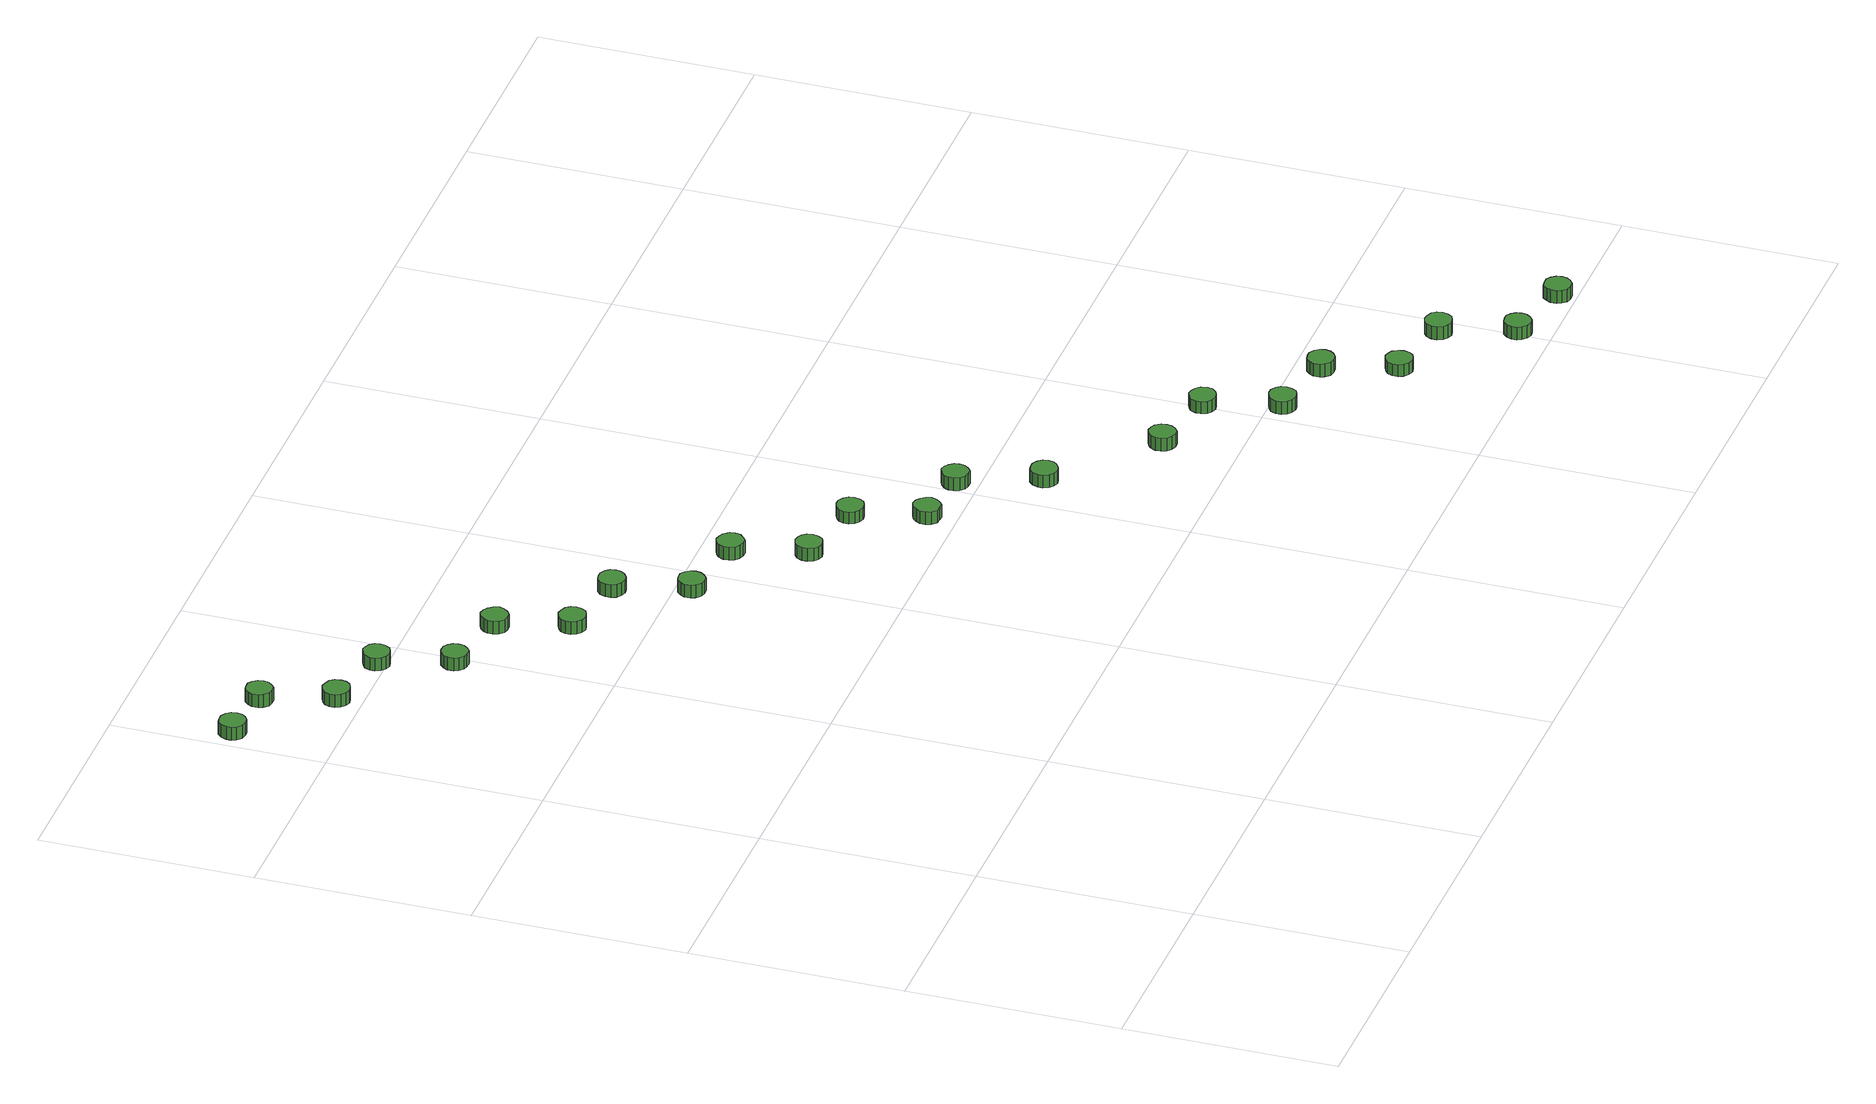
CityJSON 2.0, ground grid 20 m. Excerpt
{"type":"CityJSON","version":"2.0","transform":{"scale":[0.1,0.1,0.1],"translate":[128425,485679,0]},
"CityObjects":{
"tree1":{"type":"SolitaryVegetationObject","attributes":{"function":"something"},"geometry":[{"type":"MultiSurface","lod":"1","boundaries":[[[0,1,2,3,4,5,6,7,8,9,10,11,12,13,14]],[[15,16,17,18,19,20,21,22,23,24,25,26,27,28,29]],[[0,29,28,1]],[[1,28,27,2]],[[2,27,26,3]],[[3,26,25,4]],[[4,25,24,5]],[[5,24,23,6]],[[6,23,22,7]],[[7,22,21,8]],[[8,21,20,9]],[[9,20,19,10]],[[10,19,18,11]],[[11,18,17,12]],[[12,17,16,13]],[[13,16,15,14]],[[14,15,29,0]]]}]},
"tree2":{"type":"SolitaryVegetationObject","attributes":{"function":"something"},"geometry":[{"type":"MultiSurface","lod":"1","boundaries":[[[30,31,32,33,34,35,36,37,38,39,40,41,42,43,44]],[[45,46,47,48,49,50,51,52,53,54,55,56,57,58,59]],[[30,59,58,31]],[[31,58,57,32]],[[32,57,56,33]],[[33,56,55,34]],[[34,55,54,35]],[[35,54,53,36]],[[36,53,52,37]],[[37,52,51,38]],[[38,51,50,39]],[[39,50,49,40]],[[40,49,48,41]],[[41,48,47,42]],[[42,47,46,43]],[[43,46,45,44]],[[44,45,59,30]]]}]},
"tree3":{"type":"SolitaryVegetationObject","attributes":{"function":"something"},"geometry":[{"type":"MultiSurface","lod":"1","boundaries":[[[60,61,62,63,64,65,66,67,68,69,70,71,72,73,74]],[[75,76,77,78,79,80,81,82,83,84,85,86,87,88,89]],[[60,89,88,61]],[[61,88,87,62]],[[62,87,86,63]],[[63,86,85,64]],[[64,85,84,65]],[[65,84,83,66]],[[66,83,82,67]],[[67,82,81,68]],[[68,81,80,69]],[[69,80,79,70]],[[70,79,78,71]],[[71,78,77,72]],[[72,77,76,73]],[[73,76,75,74]],[[74,75,89,60]]]}]},
"tree4":{"type":"SolitaryVegetationObject","attributes":{"function":"something"},"geometry":[{"type":"MultiSurface","lod":"1","boundaries":[[[90,91,92,93,94,95,96,97,98,99,100,101,102,103,104]],[[105,106,107,108,109,110,111,112,113,114,115,116,117,118,119]],[[90,119,118,91]],[[91,118,117,92]],[[92,117,116,93]],[[93,116,115,94]],[[94,115,114,95]],[[95,114,113,96]],[[96,113,112,97]],[[97,112,111,98]],[[98,111,110,99]],[[99,110,109,100]],[[100,109,108,101]],[[101,108,107,102]],[[102,107,106,103]],[[103,106,105,104]],[[104,105,119,90]]]}]},
"tree5":{"type":"SolitaryVegetationObject","attributes":{"function":"something"},"geometry":[{"type":"MultiSurface","lod":"1","boundaries":[[[120,121,122,123,124,125,126,127,128,129,130,131,132,133,134]],[[135,136,137,138,139,140,141,142,143,144,145,146,147,148,149]],[[120,149,148,121]],[[121,148,147,122]],[[122,147,146,123]],[[123,146,145,124]],[[124,145,144,125]],[[125,144,143,126]],[[126,143,142,127]],[[127,142,141,128]],[[128,141,140,129]],[[129,140,139,130]],[[130,139,138,131]],[[131,138,137,132]],[[132,137,136,133]],[[133,136,135,134]],[[134,135,149,120]]]}]},
"tree6":{"type":"SolitaryVegetationObject","attributes":{"function":"something"},"geometry":[{"type":"MultiSurface","lod":"1","boundaries":[[[150,151,152,153,154,155,156,157,158,159,160,161,162,163,164]],[[165,166,167,168,169,170,171,172,173,174,175,176,177,178,179]],[[150,179,178,151]],[[151,178,177,152]],[[152,177,176,153]],[[153,176,175,154]],[[154,175,174,155]],[[155,174,173,156]],[[156,173,172,157]],[[157,172,171,158]],[[158,171,170,159]],[[159,170,169,160]],[[160,169,168,161]],[[161,168,167,162]],[[162,167,166,163]],[[163,166,165,164]],[[164,165,179,150]]]}]},
"tree7":{"type":"SolitaryVegetationObject","attributes":{"function":"something"},"geometry":[{"type":"MultiSurface","lod":"1","boundaries":[[[180,181,182,183,184,185,186,187,188,189,190,191,192,193,194]],[[195,196,197,198,199,200,201,202,203,204,205,206,207,208,209]],[[180,209,208,181]],[[181,208,207,182]],[[182,207,206,183]],[[183,206,205,184]],[[184,205,204,185]],[[185,204,203,186]],[[186,203,202,187]],[[187,202,201,188]],[[188,201,200,189]],[[189,200,199,190]],[[190,199,198,191]],[[191,198,197,192]],[[192,197,196,193]],[[193,196,195,194]],[[194,195,209,180]]]}]},
"tree8":{"type":"SolitaryVegetationObject","attributes":{"function":"something"},"geometry":[{"type":"MultiSurface","lod":"1","boundaries":[[[210,211,212,213,214,215,216,217,218,219,220,221,222,223,224]],[[225,226,227,228,229,230,231,232,233,234,235,236,237,238,239]],[[210,239,238,211]],[[211,238,237,212]],[[212,237,236,213]],[[213,236,235,214]],[[214,235,234,215]],[[215,234,233,216]],[[216,233,232,217]],[[217,232,231,218]],[[218,231,230,219]],[[219,230,229,220]],[[220,229,228,221]],[[221,228,227,222]],[[222,227,226,223]],[[223,226,225,224]],[[224,225,239,210]]]}]},
"tree9":{"type":"SolitaryVegetationObject","attributes":{"function":"something"},"geometry":[{"type":"MultiSurface","lod":"1","boundaries":[[[240,241,242,243,244,245,246,247,248,249,250,251,252,253,254]],[[255,256,257,258,259,260,261,262,263,264,265,266,267,268,269]],[[240,269,268,241]],[[241,268,267,242]],[[242,267,266,243]],[[243,266,265,244]],[[244,265,264,245]],[[245,264,263,246]],[[246,263,262,247]],[[247,262,261,248]],[[248,261,260,249]],[[249,260,259,250]],[[250,259,258,251]],[[251,258,257,252]],[[252,257,256,253]],[[253,256,255,254]],[[254,255,269,240]]]}]},
"tree10":{"type":"SolitaryVegetationObject","attributes":{"function":"something"},"geometry":[{"type":"MultiSurface","lod":"1","boundaries":[[[270,271,272,273,274,275,276,277,278,279,280,281,282,283,284]],[[285,286,287,288,289,290,291,292,293,294,295,296,297,298,299]],[[270,299,298,271]],[[271,298,297,272]],[[272,297,296,273]],[[273,296,295,274]],[[274,295,294,275]],[[275,294,293,276]],[[276,293,292,277]],[[277,292,291,278]],[[278,291,290,279]],[[279,290,289,280]],[[280,289,288,281]],[[281,288,287,282]],[[282,287,286,283]],[[283,286,285,284]],[[284,285,299,270]]]}]},
"tree11":{"type":"SolitaryVegetationObject","attributes":{"function":"something"},"geometry":[{"type":"MultiSurface","lod":"1","boundaries":[[[300,301,302,303,304,305,306,307,308,309,310,311,312,313,314]],[[315,316,317,318,319,320,321,322,323,324,325,326,327,328,329]],[[300,329,328,301]],[[301,328,327,302]],[[302,327,326,303]],[[303,326,325,304]],[[304,325,324,305]],[[305,324,323,306]],[[306,323,322,307]],[[307,322,321,308]],[[308,321,320,309]],[[309,320,319,310]],[[310,319,318,311]],[[311,318,317,312]],[[312,317,316,313]],[[313,316,315,314]],[[314,315,329,300]]]}]},
"tree12":{"type":"SolitaryVegetationObject","attributes":{"function":"something"},"geometry":[{"type":"MultiSurface","lod":"1","boundaries":[[[330,331,332,333,334,335,336,337,338,339,340,341,342,343,344]],[[345,346,347,348,349,350,351,352,353,354,355,356,357,358,359]],[[330,359,358,331]],[[331,358,357,332]],[[332,357,356,333]],[[333,356,355,334]],[[334,355,354,335]],[[335,354,353,336]],[[336,353,352,337]],[[337,352,351,338]],[[338,351,350,339]],[[339,350,349,340]],[[340,349,348,341]],[[341,348,347,342]],[[342,347,346,343]],[[343,346,345,344]],[[344,345,359,330]]]}]},
"tree13":{"type":"SolitaryVegetationObject","attributes":{"function":"something"},"geometry":[{"type":"MultiSurface","lod":"1","boundaries":[[[360,361,362,363,364,365,366,367,368,369,370,371,372,373,374]],[[375,376,377,378,379,380,381,382,383,384,385,386,387,388,389]],[[360,389,388,361]],[[361,388,387,362]],[[362,387,386,363]],[[363,386,385,364]],[[364,385,384,365]],[[365,384,383,366]],[[366,383,382,367]],[[367,382,381,368]],[[368,381,380,369]],[[369,380,379,370]],[[370,379,378,371]],[[371,378,377,372]],[[372,377,376,373]],[[373,376,375,374]],[[374,375,389,360]]]}]},
"tree14":{"type":"SolitaryVegetationObject","attributes":{"function":"something"},"geometry":[{"type":"MultiSurface","lod":"1","boundaries":[[[390,391,392,393,394,395,396,397,398,399,400,401,402,403,404]],[[405,406,407,408,409,410,411,412,413,414,415,416,417,418,419]],[[390,419,418,391]],[[391,418,417,392]],[[392,417,416,393]],[[393,416,415,394]],[[394,415,414,395]],[[395,414,413,396]],[[396,413,412,397]],[[397,412,411,398]],[[398,411,410,399]],[[399,410,409,400]],[[400,409,408,401]],[[401,408,407,402]],[[402,407,406,403]],[[403,406,405,404]],[[404,405,419,390]]]}]},
"tree15":{"type":"SolitaryVegetationObject","attributes":{"function":"something"},"geometry":[{"type":"MultiSurface","lod":"1","boundaries":[[[420,421,422,423,424,425,426,427,428,429,430,431,432,433,434]],[[435,436,437,438,439,440,441,442,443,444,445,446,447,448,449]],[[420,449,448,421]],[[421,448,447,422]],[[422,447,446,423]],[[423,446,445,424]],[[424,445,444,425]],[[425,444,443,426]],[[426,443,442,427]],[[427,442,441,428]],[[428,441,440,429]],[[429,440,439,430]],[[430,439,438,431]],[[431,438,437,432]],[[432,437,436,433]],[[433,436,435,434]],[[434,435,449,420]]]}]},
"tree16":{"type":"SolitaryVegetationObject","attributes":{"function":"something"},"geometry":[{"type":"MultiSurface","lod":"1","boundaries":[[[450,451,452,453,454,455,456,457,458,459,460,461,462,463,464]],[[465,466,467,468,469,470,471,472,473,474,475,476,477,478,479]],[[450,479,478,451]],[[451,478,477,452]],[[452,477,476,453]],[[453,476,475,454]],[[454,475,474,455]],[[455,474,473,456]],[[456,473,472,457]],[[457,472,471,458]],[[458,471,470,459]],[[459,470,469,460]],[[460,469,468,461]],[[461,468,467,462]],[[462,467,466,463]],[[463,466,465,464]],[[464,465,479,450]]]}]},
"tree17":{"type":"SolitaryVegetationObject","attributes":{"function":"something"},"geometry":[{"type":"MultiSurface","lod":"1","boundaries":[[[480,481,482,483,484,485,486,487,488,489,490,491,492,493,494]],[[495,496,497,498,499,500,501,502,503,504,505,506,507,508,509]],[[480,509,508,481]],[[481,508,507,482]],[[482,507,506,483]],[[483,506,505,484]],[[484,505,504,485]],[[485,504,503,486]],[[486,503,502,487]],[[487,502,501,488]],[[488,501,500,489]],[[489,500,499,490]],[[490,499,498,491]],[[491,498,497,492]],[[492,497,496,493]],[[493,496,495,494]],[[494,495,509,480]]]}]},
"tree18":{"type":"SolitaryVegetationObject","attributes":{"function":"something"},"geometry":[{"type":"MultiSurface","lod":"1","boundaries":[[[510,511,512,513,514,515,516,517,518,519,520,521,522,523,524]],[[525,526,527,528,529,530,531,532,533,534,535,536,537,538,539]],[[510,539,538,511]],[[511,538,537,512]],[[512,537,536,513]],[[513,536,535,514]],[[514,535,534,515]],[[515,534,533,516]],[[516,533,532,517]],[[517,532,531,518]],[[518,531,530,519]],[[519,530,529,520]],[[520,529,528,521]],[[521,528,527,522]],[[522,527,526,523]],[[523,526,525,524]],[[524,525,539,510]]]}]},
"tree19":{"type":"SolitaryVegetationObject","attributes":{"function":"something"},"geometry":[{"type":"MultiSurface","lod":"1","boundaries":[[[540,541,542,543,544,545,546,547,548,549,550,551,552,553,554]],[[555,556,557,558,559,560,561,562,563,564,565,566,567,568,569]],[[540,569,568,541]],[[541,568,567,542]],[[542,567,566,543]],[[543,566,565,544]],[[544,565,564,545]],[[545,564,563,546]],[[546,563,562,547]],[[547,562,561,548]],[[548,561,560,549]],[[549,560,559,550]],[[550,559,558,551]],[[551,558,557,552]],[[552,557,556,553]],[[553,556,555,554]],[[554,555,569,540]]]}]},
"tree20":{"type":"SolitaryVegetationObject","attributes":{"function":"something"},"geometry":[{"type":"MultiSurface","lod":"1","boundaries":[[[570,571,572,573,574,575,576,577,578,579,580,581,582,583,584]],[[585,586,587,588,589,590,591,592,593,594,595,596,597,598,599]],[[570,599,598,571]],[[571,598,597,572]],[[572,597,596,573]],[[573,596,595,574]],[[574,595,594,575]],[[575,594,593,576]],[[576,593,592,577]],[[577,592,591,578]],[[578,591,590,579]],[[579,590,589,580]],[[580,589,588,581]],[[581,588,587,582]],[[582,587,586,583]],[[583,586,585,584]],[[584,585,599,570]]]}]},
"tree21":{"type":"SolitaryVegetationObject","attributes":{"function":"something"},"geometry":[{"type":"MultiSurface","lod":"1","boundaries":[[[600,601,602,603,604,605,606,607,608,609,610,611,612,613,614]],[[615,616,617,618,619,620,621,622,623,624,625,626,627,628,629]],[[600,629,628,601]],[[601,628,627,602]],[[602,627,626,603]],[[603,626,625,604]],[[604,625,624,605]],[[605,624,623,606]],[[606,623,622,607]],[[607,622,621,608]],[[608,621,620,609]],[[609,620,619,610]],[[610,619,618,611]],[[611,618,617,612]],[[612,617,616,613]],[[613,616,615,614]],[[614,615,629,600]]]}]},
"tree22":{"type":"SolitaryVegetationObject","attributes":{"function":"something"},"geometry":[{"type":"MultiSurface","lod":"1","boundaries":[[[630,631,632,633,634,635,636,637,638,639,640,641,642,643,644]],[[645,646,647,648,649,650,651,652,653,654,655,656,657,658,659]],[[630,659,658,631]],[[631,658,657,632]],[[632,657,656,633]],[[633,656,655,634]],[[634,655,654,635]],[[635,654,653,636]],[[636,653,652,637]],[[637,652,651,638]],[[638,651,650,639]],[[639,650,649,640]],[[640,649,648,641]],[[641,648,647,642]],[[642,647,646,643]],[[643,646,645,644]],[[644,645,659,630]]]}]},
"tree23":{"type":"SolitaryVegetationObject","attributes":{"function":"something"},"geometry":[{"type":"MultiSurface","lod":"1","boundaries":[[[660,661,662,663,664,665,666,667,668,669,670,671,672,673,674]],[[675,676,677,678,679,680,681,682,683,684,685,686,687,688,689]],[[660,689,688,661]],[[661,688,687,662]],[[662,687,686,663]],[[663,686,685,664]],[[664,685,684,665]],[[665,684,683,666]],[[666,683,682,667]],[[667,682,681,668]],[[668,681,680,669]],[[669,680,679,670]],[[670,679,678,671]],[[671,678,677,672]],[[672,677,676,673]],[[673,676,675,674]],[[674,675,689,660]]]}]}
},
"vertices":[
[34,893,20],[33,898,20],[30,902,20],[25,905,20],[20,905,20],[15,904,20],[11,900,20],[9,895,20],[9,890,20],[11,886,20],[15,882,20],[20,881,20],[25,881,20],[30,884,20],[33,888,20],[33,888,7],[30,884,7],[25,881,7],[20,881,7],[15,882,7],[11,886,7],[9,890,7],[9,895,7],[11,900,7],[15,904,7],[20,905,7],[25,905,7],[30,902,7],[33,898,7],[34,893,7],
[90,887,21],[89,892,21],[86,896,21],[82,899,21],[76,899,21],[72,898,21],[68,894,21],[66,890,21],[66,884,21],[68,880,21],[72,876,21],[76,875,21],[82,875,21],[86,878,21],[89,882,21],[89,882,8],[86,878,8],[82,875,8],[76,875,8],[72,876,8],[68,880,8],[66,884,8],[66,890,8],[68,894,8],[72,898,8],[76,899,8],[82,899,8],[86,896,8],[89,892,8],[90,887,8],
[114,823,20],[113,829,20],[110,833,20],[105,835,20],[100,836,20],[95,834,20],[91,831,20],[89,826,20],[89,821,20],[91,816,20],[95,813,20],[100,811,20],[105,812,20],[110,814,20],[113,818,20],[113,818,7],[110,814,7],[105,812,7],[100,811,7],[95,813,7],[91,816,7],[89,821,7],[89,826,7],[91,831,7],[95,834,7],[100,836,7],[105,835,7],[110,833,7],[113,829,7],[114,823,7],
[180,809,21],[179,814,21],[176,818,21],[172,820,21],[167,821,21],[162,819,21],[158,816,21],[156,811,21],[156,806,21],[158,801,21],[162,798,21],[167,796,21],[172,797,21],[176,799,21],[179,804,21],[179,804,8],[176,799,8],[172,797,8],[167,796,8],[162,798,8],[158,801,8],[156,806,8],[156,811,8],[158,816,8],[162,819,8],[167,821,8],[172,820,8],[176,818,8],[179,814,8],[180,809,8],
[203,744,20],[202,749,20],[199,753,20],[195,756,20],[189,756,20],[185,755,20],[181,751,20],[179,747,20],[179,741,20],[181,737,20],[185,733,20],[189,732,20],[195,732,20],[199,735,20],[202,739,20],[202,739,7],[199,735,7],[195,732,7],[189,732,7],[185,733,7],[181,737,7],[179,741,7],[179,747,7],[181,751,7],[185,755,7],[189,756,7],[195,756,7],[199,753,7],[202,749,7],[203,744,7],
[271,729,21],[269,734,21],[266,738,21],[262,741,21],[257,742,21],[252,740,21],[248,736,21],[246,732,21],[246,727,21],[248,722,21],[252,718,21],[257,717,21],[262,717,21],[266,720,21],[269,724,21],[269,724,8],[266,720,8],[262,717,8],[257,717,8],[252,718,8],[248,722,8],[246,727,8],[246,732,8],[248,736,8],[252,740,8],[257,742,8],[262,741,8],[266,738,8],[269,734,8],[271,729,8],
[295,666,19],[294,671,19],[291,675,19],[286,677,19],[281,678,19],[276,676,19],[272,673,19],[270,668,19],[270,663,19],[272,658,19],[276,655,19],[281,653,19],[286,654,19],[291,656,19],[294,661,19],[294,661,6],[291,656,6],[286,654,6],[281,653,6],[276,655,6],[272,658,6],[270,663,6],[270,668,6],[272,673,6],[276,676,6],[281,678,6],[286,677,6],[291,675,6],[294,671,6],[295,666,6],
[361,651,21],[360,656,21],[357,660,21],[352,663,21],[347,663,21],[342,662,21],[338,658,21],[336,653,21],[336,648,21],[338,643,21],[342,640,21],[347,638,21],[352,639,21],[357,642,21],[360,646,21],[360,646,8],[357,642,8],[352,639,8],[347,638,8],[342,640,8],[338,643,8],[336,648,8],[336,653,8],[338,658,8],[342,662,8],[347,663,8],[352,663,8],[357,660,8],[360,656,8],[361,651,8],
[384,585,19],[383,590,19],[380,594,19],[376,597,19],[370,597,19],[366,596,19],[362,592,19],[360,588,19],[360,582,19],[362,578,19],[366,574,19],[370,573,19],[376,573,19],[380,576,19],[383,580,19],[383,580,6],[380,576,6],[376,573,6],[370,573,6],[366,574,6],[362,578,6],[360,582,6],[360,588,6],[362,592,6],[366,596,6],[370,597,6],[376,597,6],[380,594,6],[383,590,6],[384,585,6],
[452,571,21],[451,576,21],[447,581,21],[443,583,21],[438,584,21],[433,582,21],[429,579,21],[427,574,21],[427,569,21],[429,564,21],[433,561,21],[438,559,21],[443,559,21],[447,562,21],[451,566,21],[451,566,8],[447,562,8],[443,559,8],[438,559,8],[433,561,8],[429,564,8],[427,569,8],[427,574,8],[429,579,8],[433,582,8],[438,584,8],[443,583,8],[447,581,8],[451,576,8],[452,571,8],
[474,507,19],[473,512,19],[470,516,19],[466,518,19],[461,519,19],[456,517,19],[452,514,19],[450,509,19],[450,504,19],[452,499,19],[456,496,19],[461,494,19],[466,495,19],[470,497,19],[473,502,19],[473,502,6],[470,497,6],[466,495,6],[461,494,6],[456,496,6],[452,499,6],[450,504,6],[450,509,6],[452,514,6],[456,517,6],[461,519,6],[466,518,6],[470,516,6],[473,512,6],[474,507,6],
[542,491,20],[541,496,20],[538,500,20],[533,503,20],[528,503,20],[523,501,20],[519,498,20],[517,493,20],[517,488,20],[519,483,20],[523,480,20],[528,478,20],[533,479,20],[538,481,20],[541,486,20],[541,486,8],[538,481,8],[533,479,8],[528,478,8],[523,480,8],[519,483,8],[517,488,8],[517,493,8],[519,498,8],[523,501,8],[528,503,8],[533,503,8],[538,500,8],[541,496,8],[542,491,8],
[565,427,19],[563,432,19],[560,436,19],[556,439,19],[551,440,19],[546,438,19],[542,434,19],[540,430,19],[540,425,19],[542,420,19],[546,416,19],[551,415,19],[556,415,19],[560,418,19],[563,422,19],[563,422,6],[560,418,6],[556,415,6],[551,415,6],[546,416,6],[542,420,6],[540,425,6],[540,430,6],[542,434,6],[546,438,6],[551,440,6],[556,439,6],[560,436,6],[563,432,6],[565,427,6],
[622,420,21],[621,425,21],[618,429,21],[614,432,21],[609,433,21],[604,431,21],[600,427,21],[598,423,21],[598,418,21],[600,413,21],[604,409,21],[609,408,21],[614,408,21],[618,411,21],[621,415,21],[621,415,8],[618,411,8],[614,408,8],[609,408,8],[604,409,8],[600,413,8],[598,418,8],[598,423,8],[600,427,8],[604,431,8],[609,433,8],[614,432,8],[618,429,8],[621,425,8],[622,420,8],
[655,349,19],[654,354,19],[651,358,19],[646,361,19],[641,361,19],[636,360,19],[632,356,19],[630,351,19],[630,346,19],[632,341,19],[636,338,19],[641,336,19],[646,337,19],[651,340,19],[654,344,19],[654,344,6],[651,340,6],[646,337,6],[641,336,6],[636,338,6],[632,341,6],[630,346,6],[630,351,6],[632,356,6],[636,360,6],[641,361,6],[646,361,6],[651,358,6],[654,354,6],[655,349,6],
[744,269,19],[743,274,19],[740,279,19],[736,281,19],[731,282,19],[726,280,19],[722,277,19],[720,272,19],[720,267,19],[722,262,19],[726,259,19],[731,257,19],[736,257,19],[740,260,19],[743,264,19],[743,264,6],[740,260,6],[736,257,6],[731,257,6],[726,259,6],[722,262,6],[720,267,6],[720,272,6],[722,277,6],[726,280,6],[731,282,6],[736,281,6],[740,279,6],[743,274,6],[744,269,6],
[812,254,20],[811,260,20],[807,264,20],[803,266,20],[798,267,20],[793,265,20],[789,262,20],[787,257,20],[787,252,20],[789,247,20],[793,244,20],[798,242,20],[803,243,20],[807,245,20],[811,249,20],[811,249,8],[807,245,8],[803,243,8],[798,242,8],[793,244,8],[789,247,8],[787,252,8],[787,257,8],[789,262,8],[793,265,8],[798,267,8],[803,266,8],[807,264,8],[811,260,8],[812,254,8],
[836,189,19],[835,194,19],[832,198,19],[827,201,19],[822,201,19],[817,199,19],[813,196,19],[811,191,19],[811,186,19],[813,181,19],[817,178,19],[822,176,19],[827,177,19],[832,179,19],[835,184,19],[835,184,6],[832,179,6],[827,177,6],[822,176,6],[817,178,6],[813,181,6],[811,186,6],[811,191,6],[813,196,6],[817,199,6],[822,201,6],[827,201,6],[832,198,6],[835,194,6],[836,189,6],
[902,175,21],[901,180,21],[898,184,21],[893,187,21],[888,187,21],[883,186,21],[879,182,21],[877,178,21],[877,172,21],[879,168,21],[883,164,21],[888,163,21],[893,163,21],[898,166,21],[901,170,21],[901,170,8],[898,166,8],[893,163,8],[888,163,8],[883,164,8],[879,168,8],[877,172,8],[877,178,8],[879,182,8],[883,186,8],[888,187,8],[893,187,8],[898,184,8],[901,180,8],[902,175,8],
[925,110,19],[924,115,19],[921,120,19],[917,122,19],[912,123,19],[907,121,19],[903,118,19],[901,113,19],[901,108,19],[903,103,19],[907,100,19],[912,98,19],[917,99,19],[921,101,19],[924,105,19],[924,105,7],[921,101,7],[917,99,7],[912,98,7],[907,100,7],[903,103,7],[901,108,7],[901,113,7],[903,118,7],[907,121,7],[912,123,7],[917,122,7],[921,120,7],[924,115,7],[925,110,7],
[993,97,21],[992,102,21],[989,106,21],[984,108,21],[979,109,21],[974,107,21],[970,104,21],[968,99,21],[968,94,21],[970,89,21],[974,86,21],[979,84,21],[984,85,21],[989,87,21],[992,92,21],[992,92,8],[989,87,8],[984,85,8],[979,84,8],[974,86,8],[970,89,8],[968,94,8],[968,99,8],[970,104,8],[974,107,8],[979,109,8],[984,108,8],[989,106,8],[992,102,8],[993,97,8],
[1015,31,20],[1014,36,20],[1011,40,20],[1007,43,20],[1002,43,20],[997,42,20],[993,38,20],[991,33,20],[991,28,20],[993,24,20],[997,20,20],[1002,18,20],[1007,19,20],[1011,22,20],[1014,26,20],[1014,26,7],[1011,22,7],[1007,19,7],[1002,18,7],[997,20,7],[993,24,7],[991,28,7],[991,33,7],[993,38,7],[997,42,7],[1002,43,7],[1007,43,7],[1011,40,7],[1014,36,7],[1015,31,7],
[1082,16,21],[1081,21,21],[1078,25,21],[1074,28,21],[1068,28,21],[1063,27,21],[1060,23,21],[1058,19,21],[1058,13,21],[1060,9,21],[1063,5,21],[1068,4,21],[1074,4,21],[1078,7,21],[1081,11,21],[1081,11,8],[1078,7,8],[1074,4,8],[1068,4,8],[1063,5,8],[1060,9,8],[1058,13,8],[1058,19,8],[1060,23,8],[1063,27,8],[1068,28,8],[1074,28,8],[1078,25,8],[1081,21,8],[1082,16,8]
]}
